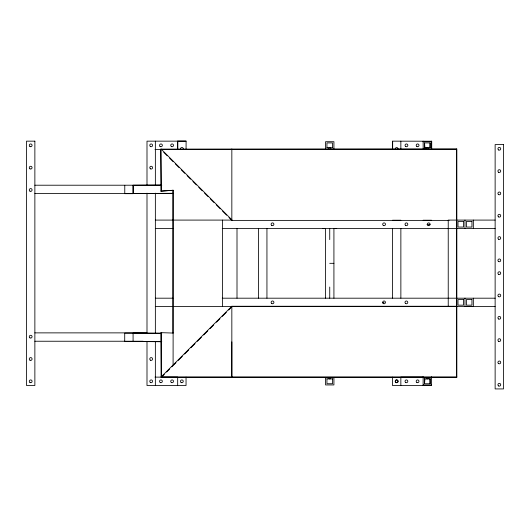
<?xml version="1.0" encoding="UTF-8"?>
<svg xmlns="http://www.w3.org/2000/svg" width="530" height="530" viewBox="0 0 530 530"><rect width="100%" height="100%" fill="white"/><g stroke="black" fill="none" stroke-linecap="round" stroke-linejoin="round"><path stroke-width="0.79" d="M160.855 149.109L161.16 191.125L160.855 149.109L456.84 148.957L456.84 377.294L161.1 377.294L161.1 332.661L161.405 377.294M161.1 332.661L173.118 333.059L173.091 365.614L171.919 366.78M231.835 341.883L231.822 377.294M429.996 147.83L430.102 142.915L424.523 142.915L424.523 147.83M430.102 378.817L430.102 383.733L424.523 383.733L424.921 378.95M456.84 306.26L231.835 306.26L161.1 376.996L456.84 376.996M161.988 376.711L164.326 374.372M166.665 372.04L169.58 369.118M173.668 365.031L175.98 362.719M178.292 360.407L182.333 356.365M184.645 354.053L188.693 350.005M191.005 347.693L195.047 343.652M197.359 341.34L201.407 337.292M203.719 334.98L207.76 330.939M210.085 328.62L213.564 325.135M216.465 322.233L219.95 318.749M222.269 316.43L226.336 312.362M228.655 310.043L232.14 306.559M160.855 191.125L173.211 190.27L173.211 333.145L172.813 333.059L172.906 190.27M161.16 191.125L173.211 190.27M161.2 185.003L133.083 185.215L133.109 193.589M133.136 193.589L172.833 193.284M160.855 149.407L456.489 149.255M186.07 141.152L146.995 141.152L146.995 184.904M423.125 141.709L431.493 141.709M326.944 147.751L332.522 147.751M424.523 147.751L430.102 147.751M155.012 149.52L161.663 149.52M34.867 185.215L161.789 185.215M34.867 193.589L173.323 193.589M155.336 220.089L232.14 220.089L161.16 149.109M495.133 220.089L448.234 220.089L448.234 306.559M392.498 220.228L400.865 220.228M423.125 220.222L431.552 220.228M228.947 217.499L231.835 220.387L449.056 220.387M426.988 224.415L430.029 224.415M155.336 228.456L173.085 228.456M222.236 228.456L495.133 228.456M329.733 263.324L333.92 263.324M155.336 298.191L172.912 298.191M222.236 298.191L495.133 298.191M382.68 302.378L384.078 302.378M392.445 306.419L400.812 306.419M423.125 306.419L431.493 306.426M155.336 306.559L495.133 306.559M34.867 332.873L146.711 332.873M161.789 333.145L124.709 333.145L124.709 341.512L161.789 341.512M34.867 341.24L143.14 341.24M154.985 377.128L177.676 377.128L177.676 385.495M423.159 377.128L400.846 377.128L400.846 385.495M325.552 377.691L333.92 377.691M423.125 377.691L431.493 377.691M326.944 378.897L332.522 378.897M424.523 378.897L430.102 378.897M423.125 384.939L431.493 384.939M322.763 228.456L325.552 228.456L325.552 298.191M336.709 228.456L333.92 228.456L333.92 298.191M133.136 333.145L161.252 333.357M161.2 341.724L133.083 341.512L133.083 333.145M163.77 152.322L167.268 155.82M169.6 158.152L173.098 161.65M175.43 163.982L178.928 167.48M181.26 169.812L184.758 173.31M187.09 175.642L190.588 179.14M192.92 181.472L196.418 184.97M198.75 187.302L202.248 190.8M204.58 193.132L208.078 196.63M210.41 198.962L213.908 202.46M216.227 204.779L220.275 208.827M222.587 211.139L226.635 215.187M424.523 142.915L424.987 148.493M429.996 378.817L430.102 383.733M473.336 220.089L473.336 228.456M473.336 298.191L473.336 306.559L464.969 306.559L464.969 298.191M464.969 220.089L464.969 228.456M456.602 220.089L456.602 306.559M456.489 148.957L456.489 220.387M456.489 306.148L456.489 377.294M431.712 148.837L431.712 141.232L392.472 141.152L392.472 149.374M431.493 141.152L431.493 149.374M431.493 376.744L431.493 385.495L392.445 385.495L392.445 377.128M430.102 142.915L430.102 147.83M424.523 378.817L424.523 383.733M423.125 141.152L423.185 149.52M423.125 376.744L423.125 385.495M400.846 141.152L400.865 149.52M400.865 228.456L400.865 298.191M392.657 141.232L392.657 148.837M392.498 228.456L392.498 298.191M333.92 149.142L333.92 141.709L325.552 141.709L325.552 149.142M333.92 377.506L333.92 384.939L325.552 384.939L325.552 377.506M332.522 147.844L332.522 142.915L326.944 142.915L326.944 147.844M332.522 378.804L332.522 383.733L326.944 383.733L326.944 378.804M329.733 228.456L329.733 239.613M329.733 287.035L329.733 298.191M266.941 228.456L266.941 298.191M258.574 228.456L258.574 298.191M237.003 228.456L237.003 298.191M231.835 148.957L231.835 220.387M231.835 306.26L231.835 377.294M222.527 220.089L222.527 306.559M186.07 149.52L186.103 141.073L177.735 141.073L177.735 149.294M186.043 377.128L186.043 385.495L146.995 385.495L146.995 341.744M177.702 141.152L177.702 149.52M155.363 141.152L155.363 184.904M155.363 193.159L155.363 333.489M155.363 341.744L155.363 385.495M146.995 193.159L146.995 333.489M133.136 185.301L133.136 193.669L124.769 193.669L124.769 185.301M180.571 149.235A1.398 1.398 0 0 1 181.916 147.479A1.398 1.398 0 0 1 183.267 149.235M395.314 149.314A1.398 1.398 0 0 1 396.659 147.559A1.398 1.398 0 0 1 398.003 149.314M330.72 378.645A1.398 0.696 0 0 1 328.746 378.645M426.107 148.148A1.398 0.696 0 0 1 428.518 148.148M428.3 378.645A1.398 0.696 0 0 1 426.325 378.645M328.527 148.148A1.398 0.696 0 0 1 330.945 148.148M34.867 141.152L26.5 141.152L26.5 385.495L34.867 385.495L34.867 141.152M503.5 144.591L495.133 144.591L495.133 388.927L503.5 388.927L503.5 144.591M463.578 221.48L457.993 221.48L457.993 227.059L463.578 227.059L463.578 221.48M471.945 221.48L466.367 221.48L466.367 227.059L471.945 227.059L471.945 221.48M463.578 299.589L457.993 299.589L457.993 305.167L463.578 305.167L463.578 299.589M471.945 299.589L466.367 299.589L466.367 305.167L471.945 305.167L471.945 299.589M383.091 303.365A1.398 1.398 0 0 0 385.423 302.736A1.398 1.398 0 0 0 383.713 301.027A1.398 1.398 0 0 0 383.091 303.365M271.824 303.584A1.398 1.398 0 0 0 273.917 302.378A1.398 1.398 0 0 0 271.824 301.166A1.398 1.398 0 0 0 271.824 303.584M383.375 225.475A1.398 1.398 0 0 0 385.469 224.269A1.398 1.398 0 0 0 383.375 223.064A1.398 1.398 0 0 0 383.375 225.475M271.797 225.475A1.398 1.398 0 0 0 273.891 224.269A1.398 1.398 0 0 0 271.797 223.064A1.398 1.398 0 0 0 271.797 225.475M405.43 225.257A1.398 1.398 0 0 0 407.762 224.634A1.398 1.398 0 0 0 406.053 222.925A1.398 1.398 0 0 0 405.43 225.257M428.008 225.475A1.398 1.398 0 0 0 430.102 224.269A1.398 1.398 0 0 0 428.008 223.064A1.398 1.398 0 0 0 428.008 225.475M405.695 303.584A1.398 1.398 0 0 0 407.782 302.378A1.398 1.398 0 0 0 405.695 301.166A1.398 1.398 0 0 0 405.695 303.584M181.167 382.514A1.398 1.398 0 0 0 183.254 381.308A1.398 1.398 0 0 0 181.167 380.103A1.398 1.398 0 0 0 181.167 382.514M395.963 382.514A1.398 1.398 0 0 0 398.05 381.308A1.398 1.398 0 0 0 395.963 380.103A1.398 1.398 0 0 0 395.93 382.514A1.398 1.398 0 0 0 398.023 381.308A1.398 1.398 0 0 0 395.93 380.103A1.398 1.398 0 0 0 395.963 382.514M159.98 146.326A1.398 1.398 0 0 0 162.312 145.697A1.398 1.398 0 0 0 160.603 143.988A1.398 1.398 0 0 0 159.98 146.326M171.428 146.545A1.398 1.398 0 0 0 173.515 145.339A1.398 1.398 0 0 0 171.428 144.127A1.398 1.398 0 0 0 171.428 146.545M416.905 146.545A1.398 1.398 0 0 0 418.998 145.339A1.398 1.398 0 0 0 416.905 144.127A1.398 1.398 0 0 0 416.905 146.545M405.748 146.545A1.398 1.398 0 0 0 407.842 145.339A1.398 1.398 0 0 0 405.748 144.127A1.398 1.398 0 0 0 405.748 146.545M416.885 382.514A1.398 1.398 0 0 0 418.972 381.308A1.398 1.398 0 0 0 416.885 380.103A1.398 1.398 0 0 0 416.885 382.514M405.722 382.514A1.398 1.398 0 0 0 407.815 381.308A1.398 1.398 0 0 0 405.722 380.103A1.398 1.398 0 0 0 405.722 382.514M160.245 382.514A1.398 1.398 0 0 0 162.332 381.308A1.398 1.398 0 0 0 160.245 380.103A1.398 1.398 0 0 0 160.245 382.514M171.402 382.514A1.398 1.398 0 0 0 173.495 381.308A1.398 1.398 0 0 0 171.402 380.103A1.398 1.398 0 0 0 171.402 382.514M150.48 382.514A1.398 1.398 0 0 0 152.574 381.308A1.398 1.398 0 0 0 150.48 380.103A1.398 1.398 0 0 0 150.48 382.514M150.48 146.545A1.398 1.398 0 0 0 152.574 145.339A1.398 1.398 0 0 0 150.48 144.127A1.398 1.398 0 0 0 150.48 146.545M150.48 168.858A1.398 1.398 0 0 0 152.574 167.652A1.398 1.398 0 0 0 150.48 166.447A1.398 1.398 0 0 0 150.48 168.858M150.48 360.201A1.398 1.398 0 0 0 152.574 358.995A1.398 1.398 0 0 0 150.48 357.783A1.398 1.398 0 0 0 150.48 360.201M29.985 146.545A1.398 1.398 0 0 0 32.078 145.339A1.398 1.398 0 0 0 29.985 144.127A1.398 1.398 0 0 0 29.985 146.545M29.985 168.858A1.398 1.398 0 0 0 32.078 167.652A1.398 1.398 0 0 0 29.985 166.447A1.398 1.398 0 0 0 29.985 168.858M29.985 191.178A1.398 1.398 0 0 0 32.078 189.965A1.398 1.398 0 0 0 29.985 188.76A1.398 1.398 0 0 0 29.985 191.178M29.985 337.888A1.398 1.398 0 0 0 32.078 336.676A1.398 1.398 0 0 0 29.985 335.47A1.398 1.398 0 0 0 29.985 337.888M29.985 360.201A1.398 1.398 0 0 0 32.078 358.995A1.398 1.398 0 0 0 29.985 357.783A1.398 1.398 0 0 0 29.985 360.201M29.985 382.514A1.398 1.398 0 0 0 32.078 381.308A1.398 1.398 0 0 0 29.985 380.103A1.398 1.398 0 0 0 29.985 382.514M498.617 385.953A1.398 1.398 0 0 0 500.711 384.747A1.398 1.398 0 0 0 498.617 383.541A1.398 1.398 0 0 0 498.617 385.953M498.617 149.983A1.398 1.398 0 0 0 500.711 148.771A1.398 1.398 0 0 0 498.617 147.565A1.398 1.398 0 0 0 498.617 149.983M498.617 172.296A1.398 1.398 0 0 0 500.711 171.091A1.398 1.398 0 0 0 498.617 169.878A1.398 1.398 0 0 0 498.617 172.296M498.617 194.616A1.398 1.398 0 0 0 500.711 193.404A1.398 1.398 0 0 0 498.617 192.198A1.398 1.398 0 0 0 498.617 194.616M498.617 216.929A1.398 1.398 0 0 0 500.711 215.723A1.398 1.398 0 0 0 498.617 214.511A1.398 1.398 0 0 0 498.617 216.929M498.617 239.242A1.398 1.398 0 0 0 500.711 238.036A1.398 1.398 0 0 0 498.617 236.831A1.398 1.398 0 0 0 498.617 239.242M498.617 363.64A1.398 1.398 0 0 0 500.711 362.427A1.398 1.398 0 0 0 498.617 361.221A1.398 1.398 0 0 0 498.617 363.64M498.617 341.32A1.398 1.398 0 0 0 500.711 340.114A1.398 1.398 0 0 0 498.617 338.909A1.398 1.398 0 0 0 498.617 341.32M498.617 319.007A1.398 1.398 0 0 0 500.711 317.801A1.398 1.398 0 0 0 498.617 316.589A1.398 1.398 0 0 0 498.617 319.007M498.617 296.694A1.398 1.398 0 0 0 500.711 295.482A1.398 1.398 0 0 0 498.617 294.276A1.398 1.398 0 0 0 498.617 296.694M498.617 261.562A1.398 1.398 0 0 0 500.711 260.356A1.398 1.398 0 0 0 498.617 259.144A1.398 1.398 0 0 0 498.617 261.562M498.617 274.374A1.398 1.398 0 0 0 500.711 273.169A1.398 1.398 0 0 0 498.617 271.956A1.398 1.398 0 0 0 498.617 274.374"/></g></svg>
